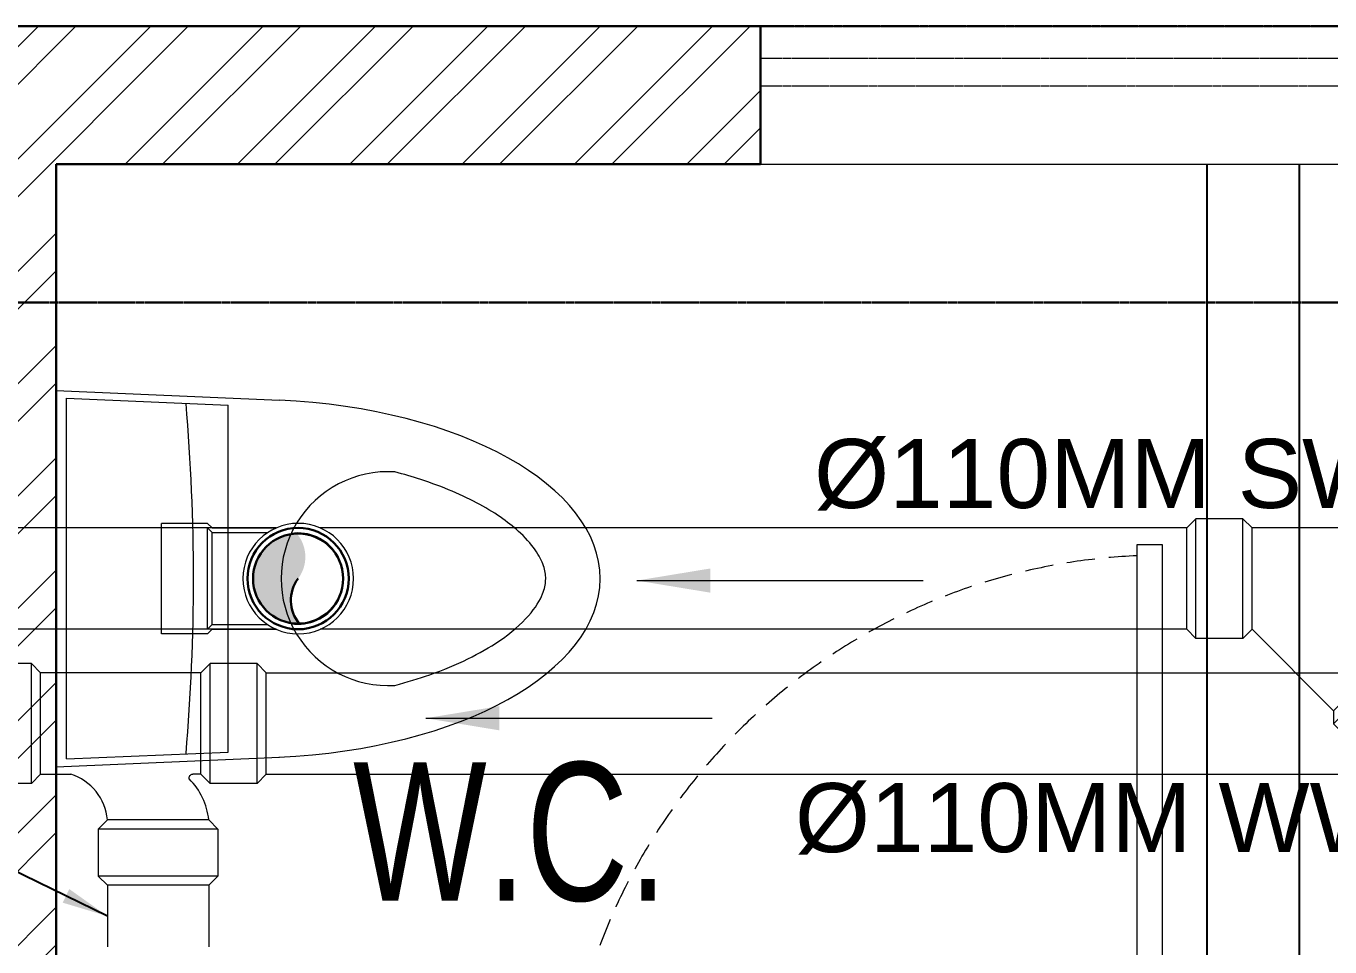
# Model space of a CAD drawing. Header units: millimetres. Extents: x 554 to 29966, y 4404 to 52986.
# Drawn here: x 17943 to 19359, y 44276 to 45276 of the extents above; entities that cross this region are included whole.
import ezdxf

# ---------------------------------------------------------------- set-up
doc = ezdxf.new("R2010")
doc.units = ezdxf.units.MM
doc.linetypes.add('DASHED2', pattern=[0.375, 0.25, -0.125])
doc.linetypes.add('HIDDEN2', pattern=[4.7624999999999975, 3.174999999999998, -1.587499999999999])
for name, color, linetype, lineweight in [('A-DOORS', 4, 'Continuous', 0), ('A-TEXT-ROOM-50', 7, 'Continuous', 9), ('door window', 7, 'Continuous', 9), ('FUR', 7, 'Continuous', 15), ('PP-BEAM', 6, 'DASHED2', 30), ('PP-WALL', 7, 'Continuous', 30), ('SWP', 1, 'Continuous', 15), ('WALL HATCH', 8, 'Continuous', 0)]:
    doc.layers.add(name, color=color, linetype=linetype, lineweight=lineweight)
doc.layers.add('SH - WWP', color=94, linetype='Continuous', lineweight=0, true_color=0x009e00)
doc.layers.add('SH- WWP', color=92, linetype='Continuous')
doc.styles.add('_MAA_200', font='Arial Narrow.ttf', dxfattribs={"height": 100})
doc.styles.add('ARIAL', font='Arial.ttf')
doc.styles.get("Standard").update_dxf_attribs({"font": 'arial.ttf'})
doc.dimstyles.new('COLUMN DIM PLAN', dxfattribs={"dimtxt": 100, "dimasz": 50, "dimexe": 0, "dimexo": 0, "dimgap": 30, "dimtad": 0, "dimdec": 0, "dimdsep": 46, "dimtxsty": '_MAA_200', "dimblk": 'ARCHTICK', "dimcen": 2.5, "dimdle": 50, "dimclrd": 256, "dimclre": 256, "dimclrt": 256, "dimadec": 0, "dimazin": 0, "dimtfac": 1, "dimtdec": 0, "dimtmove": 1, "dimatfit": 3, "dimfxl": 1, "dimlwd": -1, "dimlwe": -1, "dimarcsym": 0})

# ---------------------------------------------------------------- blocks, each defined once
blk = doc.blocks.new('A$C44614934')
at = {"layer": 'door window'}
blk.add_line((2.999990778977462, 0.0264023688596353, 0.6861584709025195), (35.99999077897658, 0.0264023688596353, 0.6861584709025195), dxfattribs=at)
at = {"layer": 'door window', "elevation": 0.6861584709025195}
for points in [[(36.46498745962551, 4.526402370498542), (36.46498745962551, 39.12163490303465), (35.0219874596253, 39.12163490303465), (35.0219874596253, 4.526402370498542)], [(-9.2210229923e-06, 0.0264023688596353), (2.999990778977462, 0.0264023688596353), (2.999990778977462, 2.026402368859633), (2.534990778977316, 2.026402368859633), (2.534997417679733, 4.526402370653158), (-2.5823201213e-06, 4.526402370653158)], [(38.99999077897702, 0.0264023688596353), (35.99999077897658, 0.0264023688596353), (35.99999077897658, 2.026402368859633), (36.46498745962551, 2.026402368859633), (36.46498745962551, 4.526402370498542), (38.99999077897701, 4.526402370498542)]]:
    blk.add_lwpolyline(points, close=True, dxfattribs=at)
at = {"layer": 'door window', "linetype": 'HIDDEN2', "ltscale": 0.5}
blk.add_arc((36.54002608923339, 4.527599800097958, 0.6861584709025195), 34.00502869263578, 92.55862514950395, 180.002017573744, dxfattribs=at)
blk = doc.blocks.new('A$C34535F5F')
at = {"layer": 'FUR', "linetype": 'Continuous'}
blk.add_line((7.30756374410157, 0.6289789640859454), (7.30756374410157, 15.36669925259684), dxfattribs=at)
for points in [[(-5.1773586165e-06, 15.99469262112598), (9.488228492811686, 15.58530480220997)], [(-5.1773586165e-06, 15.99469262112598), (-5.1773586165e-06, 1.3152593965e-06)], [(0.4518127223655031, 0.333174596772551), (0.4518127223655031, 15.66151933959827), (7.30756374410157, 15.36571497229215)], [(0.4518127223655031, 0.333174596772551), (7.30756374410157, 0.6289789640859454)], [(-4.6040713642e-06, 1.3399976524e-06), (9.488228492811686, 0.4093891341608469)]]:
    blk.add_lwpolyline(points, dxfattribs=at)
for centre, radius, start, end in [((-82.43356653371848, 7.997346968185412), 88.2740429474575, 355.1706320567113, 4.838208005137757), ((14.10840801377526, 7.997650270378471), 4.543575502682315, 86.37742345364931, 273.6225765463507), ((10.28499021323114, 7.997650270378471), 1.940983098056188, 261.2489595723783, 98.7510404280416)]:
    blk.add_arc(centre, radius, start, end, dxfattribs=at)
blk.add_ellipse((8.091878359069597, 7.997346968185412), major_axis=(-15.02705318510713, -0.0004921401246645), ratio=0.5071451269459373, start_param=1.662675256482551, end_param=4.619315705604916, dxfattribs=at)
blk.add_open_spline([(14.39548825315614, 3.463153243726083), (14.91302334903048, 3.598485968635031), (15.40934677680525, 3.749572506610093), (17.04596771268734, 4.324187240336867), (18.04585381200195, 4.820209591939601), (19.3468307128951, 5.698914285413593), (19.76686025955314, 6.068188179050592), (20.37716554440885, 6.759230911126905), (20.5661491521696, 7.076913165647963), (20.75745456179175, 7.559917411002061), (20.79487015915402, 7.743754381349388), (20.81242688527891, 8.097778894311887), (20.79322074065022, 8.271584527238701), (20.67726372099605, 8.666097421998527), (20.57800686318115, 8.887820758710404), (20.25516603674805, 9.380109179502142), (20.03078012623337, 9.649802222483231), (19.30430730882108, 10.33365049375334), (18.72219344881341, 10.75464509321227), (17.28922340967438, 11.53923489571662), (16.4405024759053, 11.90268593577548), (15.14084198456294, 12.32581897137334), (14.77384033749877, 12.43321184765864), (14.39548825317797, 12.53214729703086)], degree=3, knots=[2.047043615697423, 2.047043615697423, 2.047043615697423, 2.047043615697423, 2.176320127587233, 2.176320127587233, 2.497545405150008, 2.497545405150008, 2.720446929078087, 2.720446929078087, 2.943348453006166, 2.943348453006166, 3.116442422806044, 3.116442422806044, 3.289536392605924, 3.289536392605924, 3.462630362405803, 3.462630362405803, 3.635724332205683, 3.635724332205683, 3.888669672234206, 3.888669672234206, 4.14161501226273, 4.14161501226273, 4.23612440737344, 4.23612440737344, 4.23612440737344, 4.23612440737344], dxfattribs=at)
blk = doc.blocks.new('PP-WC CONNECTOR BEND')
at = {"lineweight": 30}
h = blk.add_hatch(color=256, dxfattribs=at)
edge = h.paths.add_edge_path()
edge.add_ellipse((-583.9275100874925, 9774.490039917931), major_axis=(19.39290396956005, 18.32186724565119), ratio=1, start_angle=96.33861705339172, end_angle=173.6613829466086, ccw=False)
edge.add_ellipse((-605.224672053997, 9758.421236726892), major_axis=(22.89194586542945, -24.23013451044475), ratio=0.9999999999973738, start_angle=-44.99999999999977, end_angle=135, ccw=False)
edge.add_ellipse((-626.5218340165429, 9742.352433536376), major_axis=(18.3218672456512, -19.39290396956005), ratio=1, start_angle=6.338617053391655, end_angle=83.66138294660833)
at = {"linetype": 'Continuous'}
for p, q in [((-538.1727318340578, 9799.329941152686), (-541.5818227431517, 9795.920850243589)), ((-538.1727318340265, 9799.329941152686), (-504.0818227431201, 9799.329941152744)), ((-504.0818227430058, 9717.51175933456), (-504.0818227431201, 9799.329941152744)), ((-541.5818227431124, 9795.920850243612), (-588.9823970954616, 9795.920850243534)), ((-541.5818227429944, 9720.920850243572), (-588.9823970953393, 9720.920850243496)), ((-538.1727318339242, 9717.511759334506), (-541.5818227430336, 9720.92085024359)), ((-538.1727318339242, 9717.511759334506), (-504.0818227430058, 9717.51175933456))]:
    blk.add_line(p, q, dxfattribs=at)
at = {"linetype": 'Continuous', "ltscale": 0.005}
for p, q in [((-541.5818227431085, 9792.51175933452), (-582.7184718997637, 9792.511759334451)), ((-538.1727318340502, 9795.920850243598), (-541.5818227431085, 9792.51175933452)), ((-541.5818227430376, 9724.32994115268), (-541.5818227431085, 9792.51175933452)), ((-538.1727318340226, 9795.920850243598), (-504.081822743132, 9795.920850243652)), ((-538.1727318339398, 9720.920850243601), (-538.1727318340304, 9795.920850243598)), ((-541.5818227429983, 9724.329941152657), (-582.7184718996575, 9724.329941152597)), ((-538.172731833932, 9720.920850243601), (-541.5818227430376, 9724.32994115268)), ((-538.172731833932, 9720.920850243601), (-504.0818227430216, 9720.920850243652))]:
    blk.add_line(p, q, dxfattribs=at)
at = {"linetype": 'Continuous'}
blk.add_circle((-605.3318227430137, 9758.420850243483), 40.90909090909089, dxfattribs=at)
at = {"linetype": 'Continuous', "ltscale": 0.005}
blk.add_circle((-605.3318227430732, 9758.420850243483), 37.50000000003968, dxfattribs=at)
at = {"lineweight": 30}
for radius in [37.50049768746063, 33.33377572218723]:
    blk.add_circle((-605.224672053997, 9758.421236726896), radius, dxfattribs=at)
blk.add_arc((-626.5218340165429, 9742.352433536376), 26.67912186968674, 319.71194947771, 37.03471536996615, dxfattribs=at)
blk = doc.blocks.new('PP-YTEE')
for p, q in [((-723.6865936992986, 2433.725205862226), (-661.0112199122827, 2496.400579649235)), ((-723.6865936992986, 2443.367571060222), (-670.6535851102898, 2496.400579649235)), ((-661.0112199122827, 2496.400579649235), (-670.6535851102898, 2496.400579649235)), ((-636.4231886573975, 2471.81254839432), (-661.0112199122827, 2496.400579649235)), ((-699.0985624443806, 2409.137174607326), (-636.4231886573975, 2471.81254839432)), ((-636.4231886573975, 2462.17018319631), (-636.4231886573975, 2471.81254839432)), ((-689.4561972464058, 2409.137174607326), (-636.4231886573975, 2462.17018319631)), ((-576.0531818977145, 2401.800176436634), (-636.4231886573975, 2462.17018319631)), ((-723.6865936992986, 2433.725205862226), (-723.6865936992986, 2443.367571060222)), ((-699.0985624443806, 2409.137174607326), (-723.6865936992986, 2433.725205862226)), ((-743.0986364431647, 2401.800176436634), (-736.2804546249862, 2408.618358254813)), ((-736.2804546249862, 2408.618358254813), (-736.2804546249862, 2319.981994618448)), ((-736.2804546249862, 2408.618358254813), (-701.5077273522548, 2408.618358254813)), ((-694.6895455340759, 2401.800176436634), (-701.5077273522548, 2408.618358254813)), ((-701.5077273522548, 2408.618358254813), (-701.5077273522548, 2319.981994618448)), ((-699.0985624443806, 2409.137174607326), (-689.4561972464058, 2409.137174607326)), ((-686.7749448425711, 2406.455922203516), (-689.4561972464058, 2409.137174607326)), ((-576.0531818977145, 2401.800176436634), (-569.2350000795328, 2408.618358254813)), ((-569.2350000795328, 2408.618358254813), (-534.4622728068011, 2408.618358254813)), ((-569.2350000795328, 2408.618358254813), (-569.2350000795328, 2319.981994618448)), ((-527.6440909886225, 2401.800176436634), (-534.4622728068011, 2408.618358254813)), ((-534.4622728068011, 2408.618358254813), (-534.4622728068011, 2319.981994618448)), ((-743.0986364431647, 2401.800176436634), (-743.0986364431647, 2326.800176436634)), ((-694.6895455340759, 2401.800176436634), (-688.7034178821814, 2401.800176436634)), ((-694.6895455340759, 2401.800176436634), (-694.6895455340759, 2326.800176436634)), ((-576.0531818977145, 2401.800176436634), (-576.0531818977145, 2326.800176436634)), ((-527.6440909886225, 2401.800176436634), (-527.6440909886225, 2326.800176436634)), ((-736.2804546249862, 2319.981994618448), (-743.0986364431647, 2326.800176436634)), ((-701.5077273522548, 2319.981994618448), (-694.6895455340759, 2326.800176436634)), ((-694.6895455340759, 2326.800176436634), (-576.0531818977145, 2326.800176436634)), ((-569.2350000795328, 2319.981994618448), (-576.0531818977145, 2326.800176436634)), ((-534.4622728068011, 2319.981994618448), (-527.6440909886225, 2326.800176436634)), ((-736.2804546249862, 2319.981994618448), (-701.5077273522548, 2319.981994618448)), ((-569.2350000795328, 2319.981994618448), (-534.4622728068011, 2319.981994618448))]:
    blk.add_line(p, q)
blk.add_arc((-688.7034178821814, 2404.52744916391), 2.727272727272845, 270, 45.00000000000921)
blk = doc.blocks.new('_ArchTick')
at = {"color": 0, "linetype": 'ByBlock', "const_width": 0.15}
blk.add_lwpolyline([(-0.5, -0.5), (0.5, 0.5)], dxfattribs=at)
blk = doc.blocks.new('PP-SWEPTTEE')
for p, q in [((-707.25787477009, 2248.52579087847), (-700.4396929518552, 2255.343972696675)), ((-700.4396929518552, 2255.343972696675), (-625.4396929518552, 2255.343972696552)), ((-618.6215111336204, 2248.52579087847), (-625.4396929518552, 2255.343972696552)), ((-707.25787477009, 2213.753063605814), (-707.25787477009, 2248.52579087847)), ((-707.25787477009, 2248.52579087847), (-618.6215111336204, 2248.52579087847)), ((-618.6215111336204, 2213.753063605749), (-618.6215111336204, 2248.52579087847)), ((-707.25787477009, 2213.753063605814), (-700.4396929518552, 2206.934881787543)), ((-707.25787477009, 2213.753063605814), (-618.6215111336204, 2213.753063605749)), ((-625.4396929518552, 2206.934881787543), (-618.6215111336204, 2213.753063605749)), ((-700.4396929518552, 2206.934881787543), (-625.4396929518552, 2206.934881787543)), ((-743.0986364431446, 2173.081379322431), (-736.2804546250262, 2179.899561140613)), ((-743.0986364431446, 2173.081379322431), (-743.0986364431446, 2098.081379322429)), ((-736.2804546250262, 2179.899561140613), (-701.5077273522036, 2179.899561140613)), ((-736.2804546250262, 2179.899561140613), (-736.2804546250262, 2091.263197504253)), ((-694.6895455340857, 2173.081379322431), (-701.5077273522036, 2179.899561140613)), ((-701.5077273522036, 2179.899561140613), (-701.5077273522036, 2091.263197504253)), ((-694.6895455340857, 2173.081379322431), (-688.7034178820903, 2173.081379322431)), ((-694.6895455340857, 2173.081379322431), (-694.6895455340857, 2098.081379322429)), ((-576.0531818977324, 2173.081379322431), (-598.3984985955757, 2173.081379322431)), ((-576.0531818977324, 2173.081379322431), (-569.2350000794975, 2179.899561140613)), ((-576.0531818977324, 2173.081379322431), (-576.0531818977324, 2098.081379322429)), ((-569.2350000794975, 2179.899561140613), (-534.4622728067916, 2179.899561140613)), ((-569.2350000794975, 2179.899561140613), (-569.2350000794975, 2091.263197504253)), ((-527.6440909886733, 2173.081379322431), (-534.4622728067916, 2179.899561140613)), ((-534.4622728067916, 2179.899561140613), (-534.4622728067916, 2091.263197504253)), ((-527.6440909886733, 2173.081379322431), (-527.6440909886733, 2098.081379322429)), ((-736.2804546250262, 2091.263197504253), (-743.0986364431446, 2098.081379322429)), ((-701.5077273522036, 2091.263197504253), (-694.6895455340857, 2098.081379322429)), ((-694.6895455340857, 2098.081379322429), (-576.0531818977324, 2098.081379322429)), ((-569.2350000794975, 2091.263197504253), (-576.0531818977324, 2098.081379322429)), ((-534.4622728067916, 2091.263197504253), (-527.6440909886733, 2098.081379322429)), ((-736.2804546250262, 2091.263197504253), (-701.5077273522036, 2091.263197504253)), ((-569.2350000794975, 2091.263197504253), (-534.4622728067916, 2091.263197504253))]:
    blk.add_line(p, q)
for centre, radius, start, end in [((-650.3747848017374, 2212.168327071755), 50.386161373854, 185.9618773513388, 224.8322191413852), ((-586.4601802760735, 2210.343972696646), 39.12830572960388, 184.9982866308243, 252.2354011507695)]:
    blk.add_arc(centre, radius, start, end)
at = {"extrusion": (0, 0, -1)}
blk.add_ellipse((-688.7034178820903, 2175.808652049695), major_axis=(-1.928473039599776, -1.928473039599776), ratio=0.9999999999804186, start_param=3.615533258858287, end_param=5.497787143772346, dxfattribs=at)

msp = doc.modelspace()

# ---------------------------------------------------------------- hatches: boundary and pattern name
at = {"layer": 'WALL HATCH'}
h = msp.add_hatch(dxfattribs=at)
h.set_pattern_fill('ANSI32', color=256, scale=230, style=0)
h.set_pattern_definition([(45, (-2728487.738031354, 3305291.588856062), (-60.98795987733971, 60.98795987733972), []), (45, (-2728447.079391504, 3305291.588856062), (-60.98795987733971, 60.98795987733972), [])])
h.paths.add_polyline_path([(18740.43178468955, 45125.57759624709), (18740.43178468908, 45275.57759625081), (17910.43178469094, 45275.57759624988), (17910.43178469048, 44975.57759625129), (17875.43178468908, 44975.57759625129), (17875.43178469001, 44060.57759625082), (17310.43178469141, 44060.57759625082), (17310.43178469094, 40060.57759625083), (17310.43178469048, 39545.57759625083), (17460.43178469048, 39545.57759625083), (17460.43178469001, 41625.57759625036), (20775.43178468862, 41625.57759625082), (20775.43178468862, 42890.57759625362), (20660.0471692622, 42890.57759625362), (20625.43178469002, 42890.5775962499), (20625.43178469002, 41775.57759624988), (17410.43178468955, 41775.57759624988), (17410.43178468908, 43960.57759625036), (17975.43178469001, 43960.57759625081), (17975.4317846942, 45125.57759624987)])
h.paths.add_polyline_path([(17977.34322434676, 45174.93618869213), (18337.96565233043, 45174.93618869213), (18337.96565233043, 44907.15498155903), (17977.34322434676, 44907.15498155903)], flags=24)

# ---------------------------------------------------------------- linework, layer by layer
at = {"layer": 'A-DOORS', "color": 163, "ltscale": 0.6}
for p, q in [((18740.43178468955, 45275.57759624988), (19860.43178469048, 45275.57759625081)), ((18740.43178468955, 45125.57759624987), (19860.43178469048, 45125.57759624987))]:
    msp.add_line(p, q, dxfattribs=at)
at = {"layer": 'A-DOORS', "color": 163, "linetype": 'DASHED2', "ltscale": 3}
for p, q in [((18740.43178468955, 45240.57759624803), (19860.43178469048, 45240.5775962471)), ((18740.43178468955, 45210.57759624988), (19860.43178469048, 45210.57759625081))]:
    msp.add_line(p, q, dxfattribs=at)
at = {"layer": 'PP-BEAM', "lineweight": 30, "ltscale": 3}
for p, q in [((24240.43178468909, 45275.57759625081), (8280.450164843009, 45275.57759625081)), ((20625.43178468908, 44975.57759625083), (11895.43178469094, 44975.57759625129))]:
    msp.add_line(p, q, dxfattribs=at)
at = {"layer": 'PP-WALL', "ltscale": 0.6}
for p, q in [((17310.43178469094, 45275.57759625081), (18740.43178468955, 45275.57759624897)), ((17910.43178469048, 45275.57759624988), (18740.43178468955, 45275.57759625081)), ((18740.43178468955, 45275.57759625036), (18740.43178468955, 45125.57759624987)), ((17975.4317846942, 45125.57759624987), (17975.43178468955, 43960.57759625081)), ((17975.43178468955, 45125.57759624987), (18740.43178468955, 45125.57759624662))]:
    msp.add_line(p, q, dxfattribs=at)
at = {"layer": 'PP-WALL', "lineweight": 25, "ltscale": 0.6}
for p, q in [((19225.43178469002, 43960.57759625081), (19225.43178468955, 45125.57759624987)), ((19325.43178468955, 43960.57759625081), (19325.43178468908, 45125.57759624987))]:
    msp.add_line(p, q, dxfattribs=at)
at = {"layer": 'SH - WWP'}
for p, q in [((18203.7672427484, 44573.26313089941), (18485.70809801634, 44573.26313089941)), ((18386.87099637057, 44573.26313089941), (20023.2718741271, 44573.26313089941)), ((18203.7672427484, 44463.26313089941), (19148.9317208539, 44463.26313089941)), ((18801.70809801587, 44463.26313089941), (20023.27187412664, 44463.26313089941)), ((18031.20079229458, 44342.61132728391), (18031.20079229412, 44275.64845841555)), ((18141.20079229458, 44342.61132728391), (18141.20079229412, 44275.64845841555))]:
    msp.add_line(p, q, dxfattribs=at)
at = {"layer": 'SWP', "linetype": 'Continuous'}
for points in [[(18214.44985275635, 44730.58534730542), (17814.95890593121, 44730.58534730542)], [(18238.55391783606, 44730.58534730542), (18233.71885246237, 44730.58534730542)], [(19203.11584074016, 44730.58534730542), (18262.40556761635, 44730.58534730542)], [(18214.44725246367, 44620.58534730542), (17814.95890593121, 44620.58534730542)], [(18238.67741516664, 44620.58534730542), (18233.71885246283, 44620.58534730542)], [(19203.11584074062, 44620.58534730542), (18262.40816790902, 44620.58534730542)]]:
    msp.add_lwpolyline(points, dxfattribs=at)

# ---------------------------------------------------------------- block references
at = {"layer": 'door window'}
for p, xscale, yscale, zscale in [((18475.43196199102, 43960.06985841355, -13.19535521009716), 19.23076923144981, 19.23076923144981, 19.23076923139888), ((20075.43160738855, 43960.06985841355, -13.19535520978385), -19.23076923144981, 19.23076923098415, 19.23076923094413)]:
    msp.add_blockref('A$C44614934', p, dxfattribs=dict(at, xscale=xscale, yscale=yscale, zscale=zscale))
at = {"layer": 'FUR', "linetype": 'Continuous', "extrusion": (0, 0, -1), "xscale": -25.55555555503815, "yscale": 25.55555555503815, "zscale": -25.5555555554565}
msp.add_blockref('A$C34535F5F', (-17975.43191700441, 44471.20095151188), dxfattribs=at)
at = {"layer": 'SH - WWP', "xscale": 1.466666666666665, "yscale": 1.466666666666665, "zscale": 1.466666666666665, "rotation": 180}
msp.add_blockref('PP-SWEPTTEE', (17113.88924263197, 47650.44915390563), dxfattribs=at)
at = {"layer": 'SWP', "linetype": 'Continuous', "xscale": -1.466666666681979, "yscale": 1.46666666668198, "zscale": 1.46666666668198}
msp.add_blockref('PP-WC CONNECTOR BEND', (17350.60770348751, 30363.23419995503), dxfattribs=at)
at = {"layer": 'SWP', "linetype": 'Continuous', "xscale": 1.466666666666665, "yscale": 1.466666666666665, "zscale": 1.466666666666665, "rotation": 180}
msp.add_blockref('PP-YTEE', (18429.23784062372, 48143.22560607958), dxfattribs=at)

# ---------------------------------------------------------------- texts
at = {"layer": 'A-TEXT-ROOM-50', "insert": (18468.79268207739, 44476.028264203), "char_height": 150, "width": 1408.685310785585, "attachment_point": 2, "style": 'ARIAL'}
msp.add_mtext('{\\fSwis721 LtCn BT|b0|i0|c0|p34;W.C.}', dxfattribs=at)
at = {"layer": 'SH- WWP', "lineweight": 30, "char_height": 75, "width": 774.8714237896322, "attachment_point": 3}
for s, insert in [('\\pxqc;\\A1;\\fArial|b0|i0|c0|p34;\\C1;Ø110MM SWP', (19535.24811251753, 44827.24160047284)), ('\\pxqc;\\A1;\\fArial|b0|i0|c0|p34;\\C3;Ø110MM WWP', (19528.93930503086, 44453.54878083514))]:
    msp.add_mtext(s, dxfattribs=dict(at, insert=insert))

# ---------------------------------------------------------------- leaders
at = {"layer": 'SH - WWP'}
msp.add_leader([(18376.85349893675, 44523.9751365263), (18687.69152812253, 44523.9751365263)], dimstyle='COLUMN DIM PLAN', override={"dimasz": 80, "dimgap": 30, "dimtad": 0, "dimfxl": 5, "dimarcsym": 2}, dxfattribs=at)
at = {"layer": 'SH- WWP', "lineweight": 30}
msp.add_leader([(18031.20079229458, 44309.12989284973), (17202.4366988662, 44713.94094278141), (16547.63265805378, 44713.94094278141)], dimstyle='COLUMN DIM PLAN', override={"dimgap": 30, "dimtad": 0, "dimfxl": 5, "dimarcsym": 2}, dxfattribs=at)
at = {"layer": 'SWP', "linetype": 'Continuous'}
msp.add_leader([(18606.0255992018, 44673.46352271074), (18916.86362838757, 44673.46352271074)], dimstyle='COLUMN DIM PLAN', override={"dimasz": 80, "dimgap": 30, "dimtad": 0, "dimfxl": 5, "dimarcsym": 2}, dxfattribs=at)

doc.saveas('drawing.dxf')
